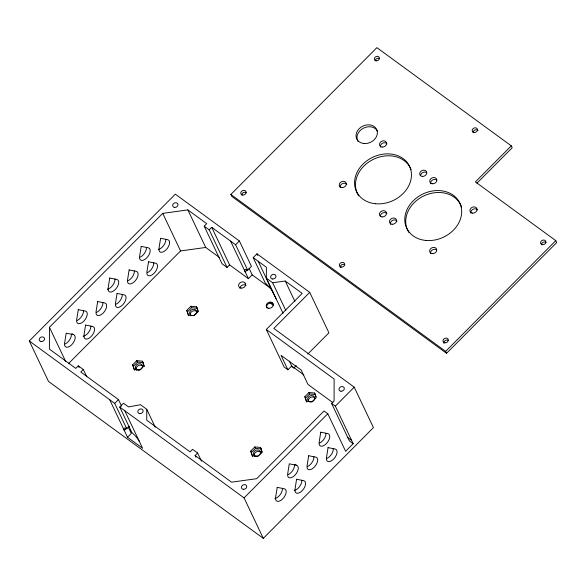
<?xml version="1.0" encoding="UTF-8"?>
<svg xmlns="http://www.w3.org/2000/svg" width="586" height="586" viewBox="0 0 586 586"><rect width="100%" height="100%" fill="white"/><g stroke="black" fill="none" stroke-linecap="round" stroke-linejoin="round"><path stroke-width="0.88" d="M227.06 267.428L209.224 229.859L211.744 227.331L229.58 264.894L227.06 267.428L222.035 263.759L204.199 226.189L206.719 223.662L187.879 209.898L162.732 213.377L49.436 327.274L49.407 349.102L75.784 368.374L78.297 365.847L83.322 369.517L86.816 376.864M139.395 441.536A11.017 2.578 44.8 0 0 133.249 433.779L131.799 432.461L119.734 407.043L123.507 403.249L128.532 406.918L140.479 404.721L146.756 409.306L146.742 420.228L190.076 451.887L192.596 449.352L197.621 453.022L201.496 461.189M283.038 313.283L266.366 278.167L266.381 267.253L253.189 257.613L256.968 253.819L309.723 292.363L328.929 332.811L307.789 354.069M309.723 292.363L273.845 328.431L354.23 387.163L373.436 427.612L263.29 538.351L48.506 381.427L29.3 340.971L175.331 194.171L239.381 240.971L251.453 266.388L247.68 270.183L246.611 269.67A11.017 2.578 44.8 0 0 245.219 271.919L247.109 270.021M511.278 145.841L475.4 181.909L555.784 240.641L556.7 242.567L446.547 353.307L231.77 196.383L230.855 194.457L376.886 47.649L511.278 145.841L512.193 147.767L476.953 183.191M68.525 363.569L180.569 250.94L205.715 247.46L219.486 257.518M83.322 369.517L80.802 372.044L118.482 399.579L121.602 406.135M247.68 270.183L235.609 244.765L239.381 240.971M142.457 361.203L143.966 365.913L139.812 370.088L134.15 369.554L132.634 364.844L136.787 360.668L142.457 361.203L144.405 366.572M196.588 306.786L198.097 311.496L193.944 315.671L188.282 315.136L186.766 310.426L190.919 306.251L196.588 306.786L198.28 311.371M134.582 370.213L133.322 366.287L137.476 362.111L143.145 362.646M188.714 315.795L187.454 311.869L191.607 307.694L197.27 308.229M129.294 426.264L126.781 428.791L114.71 403.373L118.482 399.579M229.58 264.894L248.42 278.658L252.2 274.863L248.999 268.124M126.84 427.992L124.32 430.527A11.017 2.578 44.8 0 1 125.712 428.271L126.781 428.791M124.759 410.713L142.596 448.283L127.521 437.266L131.301 433.472L128.1 426.725M303.878 374.908L291.682 365.994L287.902 369.788L284.137 367.034L266.3 329.471L302.178 293.403L285.221 281.016L272.644 282.752L266.366 278.167M195.878 457.19L195.101 455.556L197.621 453.022M293.696 368.235L296.252 365.664M260.521 447.462L262.03 452.18L257.877 456.355L252.214 455.82L250.698 451.11L254.851 446.928L260.521 447.462L262.213 452.048M314.653 393.045L316.162 397.755L312.008 401.937L306.346 401.403L304.83 396.693L308.983 392.51L314.653 393.045L316.096 396.847M252.647 456.479L251.387 452.553L255.54 448.378L261.21 448.913M306.778 402.062L305.518 398.136L309.672 393.96L315.341 394.495M195.101 455.556L231.529 482.168L256.675 478.689L324.021 410.984L327.794 413.738L345.63 451.301L353.182 443.705L349.417 440.958L331.573 403.388L334.093 400.861L334.123 379.025L266.3 329.471M263.29 538.351L244.076 497.895L327.794 413.738M353.182 443.705L335.346 406.142L354.23 387.163M446.547 353.307L445.638 351.38L555.784 240.641M73.294 334.584L66.189 333.192L64.577 343.352A7.347 3.904 -53.8 0 0 71.682 344.751A7.347 3.904 -53.8 0 0 73.294 334.584L72.041 333.668M296.384 465.233L289.279 463.834L287.66 474.001A7.347 3.904 -53.8 0 0 294.765 475.393A7.347 3.904 -53.8 0 0 296.384 465.233L295.124 464.317M230.855 194.457L445.638 351.38M211.744 227.331L235.609 244.765M204.199 226.189L209.224 229.859M252.2 274.863L271.106 288.678M271.281 302.544L272.732 303.607L273.34 304.896M270.014 302.881L273.647 305.533M332.914 402.67L308.002 384.475L301.138 370.022L281.046 355.343L287.902 369.788M331.573 403.388L335.346 406.142M347.813 437.581L351.578 440.335M29.3 340.971L114.71 403.373M119.734 407.043L244.076 497.895M285.221 281.016L294.912 301.431M272.644 282.752L285.829 310.521M256.968 253.819L257.745 255.459M258.214 261.283L276.05 298.853M253.189 257.613L265.26 283.031L266.703 284.349A11.017 2.578 44.8 0 1 272.849 292.106M308.983 392.51L309.672 393.96M289.396 361.174L292.363 367.437M304.83 396.693L305.518 398.136M230.584 241.095L248.42 278.658M245.71 284.708L245.102 283.419A3.67 2.989 -25.4 0 1 245.666 283.983M187.879 209.898L205.715 247.46M162.732 213.377L180.569 250.94M190.919 306.251L191.607 307.694M254.851 446.928L255.54 448.378M186.766 310.426L187.454 311.869M250.698 451.11L251.387 452.553M136.787 360.668L137.476 362.111M132.634 364.844L133.322 366.287M146.756 409.306L155.29 427.275M109.685 399.703L127.521 437.266M78.297 365.847L79.073 367.481M49.436 327.274L65.72 361.569M153.759 262.858A7.347 3.904 -53.8 0 1 147.489 272.622M122.284 294.502A7.347 3.904 -53.8 0 1 116.013 304.259M90.815 326.138A7.347 3.904 -53.8 0 1 83.212 336.335M301.827 480.308A7.347 3.904 -53.8 0 1 294.223 490.504M333.295 448.671A7.347 3.904 -53.8 0 1 327.025 458.428M313.898 456.787A7.347 3.904 -53.8 0 1 307.628 466.544M282.43 488.424A7.347 3.904 -53.8 0 1 274.827 498.62M294.509 464.896A7.347 3.904 -53.8 0 1 288.239 474.66M325.977 433.259A7.347 3.904 -53.8 0 1 319.707 443.016M239.945 288.371A3.67 2.989 -25.4 0 1 242.143 285.214A3.67 2.989 -25.4 0 1 246.017 285.345M308.434 401.388A3.67 2.989 -25.4 0 1 310.514 397.447A3.67 2.989 -25.4 0 1 314.953 398.143M254.654 456.501A3.67 2.989 -25.4 0 1 256.382 451.865A3.67 2.989 -25.4 0 1 261.173 453.256M136.589 370.242A3.67 2.989 -25.4 0 1 137.9 365.84A3.67 2.989 -25.4 0 1 142.757 366.301M190.721 315.825A3.67 2.989 -25.4 0 1 192.45 311.188A3.67 2.989 -25.4 0 1 197.24 312.58M71.419 334.254A7.347 3.904 -53.8 0 1 65.149 344.011M83.498 310.726A7.347 3.904 -53.8 0 1 77.227 320.483M102.894 302.61A7.347 3.904 -53.8 0 1 96.624 312.375M114.966 279.09A7.347 3.904 -53.8 0 1 107.363 289.286M134.362 270.974A7.347 3.904 -53.8 0 1 128.092 280.738M146.441 247.453A7.347 3.904 -53.8 0 1 140.171 257.21M165.838 239.337A7.347 3.904 -53.8 0 1 158.227 249.533M267.135 308.111A3.67 2.989 -25.4 0 1 268.051 303.988A3.67 2.989 -25.4 0 1 272.732 303.607M541.457 244.677A2.754 2.241 -25.4 0 1 543.105 242.311A2.754 2.241 -25.4 0 1 546.013 242.414M443.99 343.345A2.754 2.241 -25.4 0 1 445.235 340.569A2.754 2.241 -25.4 0 1 448.451 340.488M340.363 267.634A2.754 2.241 -25.4 0 1 341.609 264.857A2.754 2.241 -25.4 0 1 344.832 264.784M241.681 195.013A2.754 2.241 -25.4 0 1 243.329 192.64A2.754 2.241 -25.4 0 1 246.237 192.743M375.23 60.849A2.637 2.146 -25.4 0 1 376.813 58.585A2.637 2.146 -25.4 0 1 379.589 58.681M473.085 132.443A2.754 2.241 -25.4 0 1 475.07 129.931A2.754 2.241 -25.4 0 1 478.066 130.597M470.954 213.209A3.67 2.989 -25.4 0 1 473.034 209.268A3.67 2.989 -25.4 0 1 477.473 209.964M430.673 253.709A3.67 2.989 -25.4 0 1 432.336 250.002A3.67 2.989 -25.4 0 1 436.629 249.9M390.481 224.343A3.67 2.989 -25.4 0 1 392.561 220.402A3.67 2.989 -25.4 0 1 397 221.098M430.761 183.843A3.67 2.989 -25.4 0 1 432.424 180.144A3.67 2.989 -25.4 0 1 436.717 180.041M420.594 175.719A3.67 2.989 -25.4 0 1 422.792 172.562A3.67 2.989 -25.4 0 1 426.674 172.694M380.314 216.219A3.67 2.989 -25.4 0 1 382.951 212.872A3.67 2.989 -25.4 0 1 386.95 213.758M340.239 187.63A3.67 2.989 -25.4 0 1 342.319 183.696A3.67 2.989 -25.4 0 1 346.758 184.392M380.526 147.137A3.67 2.989 -25.4 0 1 382.607 143.196A3.67 2.989 -25.4 0 1 387.046 143.892M358.749 195.819A29.381 23.916 -25.4 0 1 373.055 159.48A29.381 23.916 -25.4 0 1 411.116 169.757M408.991 232.525A29.381 23.916 -25.4 0 1 423.788 195.944A29.381 23.916 -25.4 0 1 461.643 207.305M357.958 141.365A11.017 8.966 -25.4 0 1 363.554 128.122A11.017 8.966 -25.4 0 1 377.662 131.564M258.829 455.512A3.67 2.989 -25.4 0 1 253.511 453.842A3.67 2.989 -25.4 0 1 258.272 450.019A3.67 2.989 -25.4 0 1 259.561 454.919M194.896 314.836A3.67 2.989 -25.4 0 1 189.578 313.166A3.67 2.989 -25.4 0 1 194.34 309.335A3.67 2.989 -25.4 0 1 195.629 314.243M78.268 309.664L76.656 319.831A7.347 3.904 -53.8 0 0 83.754 321.223A7.347 3.904 -53.8 0 0 85.373 311.063L78.268 309.664M85.585 325.076L83.974 335.243A7.347 3.904 -53.8 0 0 91.072 336.635A7.347 3.904 -53.8 0 0 92.691 326.475L85.585 325.076M97.664 301.556L96.045 311.715A7.347 3.904 -53.8 0 0 103.151 313.114A7.347 3.904 -53.8 0 0 104.769 302.947L97.664 301.556M109.743 278.028L108.124 288.195A7.347 3.904 -53.8 0 0 115.23 289.587A7.347 3.904 -53.8 0 0 116.848 279.427L109.743 278.028M117.061 293.44L115.442 303.599A7.347 3.904 -53.8 0 0 122.547 304.998A7.347 3.904 -53.8 0 0 124.166 294.831L117.061 293.44M129.132 269.912L127.521 280.079A7.347 3.904 -53.8 0 0 134.626 281.47A7.347 3.904 -53.8 0 0 136.238 271.311L129.132 269.912M141.211 246.391L139.593 256.551A7.347 3.904 -53.8 0 0 146.698 257.95A7.347 3.904 -53.8 0 0 148.317 247.783L141.211 246.391M148.529 261.803L146.91 271.963A7.347 3.904 -53.8 0 0 154.015 273.362A7.347 3.904 -53.8 0 0 155.634 263.195L148.529 261.803M160.608 238.275L158.989 248.442A7.347 3.904 -53.8 0 0 166.094 249.834A7.347 3.904 -53.8 0 0 167.713 239.674L160.608 238.275M277.2 487.362L275.588 497.529A7.347 3.904 -53.8 0 0 282.686 498.92A7.347 3.904 -53.8 0 0 284.305 488.761L277.2 487.362M296.597 479.245L294.978 489.413A7.347 3.904 -53.8 0 0 302.083 490.804A7.347 3.904 -53.8 0 0 303.702 480.645L296.597 479.245M308.675 455.725L307.057 465.885A7.347 3.904 -53.8 0 0 314.162 467.284A7.347 3.904 -53.8 0 0 315.781 457.117L308.675 455.725M320.747 432.197L319.136 442.364A7.347 3.904 -53.8 0 0 326.241 443.756A7.347 3.904 -53.8 0 0 327.852 433.596L320.747 432.197M328.065 447.609L326.453 457.776A7.347 3.904 -53.8 0 0 333.559 459.168A7.347 3.904 -53.8 0 0 335.17 449.008L328.065 447.609M139.776 413.599A2.754 2.241 -25.4 0 0 143.05 410.317A2.754 2.241 -25.4 0 0 138.589 409.892A2.754 2.241 -25.4 0 0 139.776 413.599M243.395 489.31A2.754 2.241 -25.4 0 0 246.669 486.021A2.754 2.241 -25.4 0 0 242.208 485.604A2.754 2.241 -25.4 0 0 243.395 489.31M174.621 207.415A2.754 2.241 -25.4 0 0 177.888 204.126A2.754 2.241 -25.4 0 0 173.427 203.708A2.754 2.241 -25.4 0 0 174.621 207.415M41.181 341.565A2.754 2.241 -25.4 0 0 44.448 338.276A2.754 2.241 -25.4 0 0 39.987 337.858A2.754 2.241 -25.4 0 0 41.181 341.565M241.205 288.1A3.67 2.989 -25.4 0 0 245.563 283.712A3.67 2.989 -25.4 0 0 239.615 283.155A3.67 2.989 -25.4 0 0 241.205 288.1M268.835 308.287A3.67 2.989 -25.4 0 0 273.193 303.9A3.67 2.989 -25.4 0 0 267.245 303.343A3.67 2.989 -25.4 0 0 268.835 308.287M340.957 391.228A2.754 2.241 -25.4 0 0 344.231 387.947A2.754 2.241 -25.4 0 0 339.77 387.522A2.754 2.241 -25.4 0 0 340.957 391.228M272.585 278.995A2.754 2.241 -25.4 0 0 275.86 275.706A2.754 2.241 -25.4 0 0 271.399 275.288A2.754 2.241 -25.4 0 0 272.585 278.995M542.519 244.714A2.754 2.241 -25.4 0 0 545.786 241.425A2.754 2.241 -25.4 0 0 541.325 241.007A2.754 2.241 -25.4 0 0 542.519 244.714M444.957 342.795A2.754 2.241 -25.4 0 0 448.224 339.506A2.754 2.241 -25.4 0 0 443.763 339.082A2.754 2.241 -25.4 0 0 444.957 342.795M341.338 267.084A2.754 2.241 -25.4 0 0 344.605 263.795A2.754 2.241 -25.4 0 0 340.144 263.378A2.754 2.241 -25.4 0 0 341.338 267.084M242.736 195.05A2.754 2.241 -25.4 0 0 246.01 191.761A2.754 2.241 -25.4 0 0 241.549 191.336A2.754 2.241 -25.4 0 0 242.736 195.05M376.205 60.798A2.637 2.146 -25.4 0 0 379.34 57.655A2.637 2.146 -25.4 0 0 375.069 57.252A2.637 2.146 -25.4 0 0 376.205 60.798M474.147 132.48A2.754 2.241 -25.4 0 0 477.414 129.191A2.754 2.241 -25.4 0 0 472.953 128.774A2.754 2.241 -25.4 0 0 474.147 132.48M310.258 401.776A3.67 2.989 -25.4 0 0 314.623 397.396A3.67 2.989 -25.4 0 0 308.668 396.832A3.67 2.989 -25.4 0 0 310.258 401.776M138.062 369.934A3.67 2.989 -25.4 0 0 142.427 365.547A3.67 2.989 -25.4 0 0 136.472 364.99A3.67 2.989 -25.4 0 0 138.062 369.934M472.55 213.121A3.67 2.989 -25.4 0 0 476.916 208.733A3.67 2.989 -25.4 0 0 470.968 208.169A3.67 2.989 -25.4 0 0 472.55 213.121M432.27 253.613A3.67 2.989 -25.4 0 0 436.629 249.233A3.67 2.989 -25.4 0 0 430.681 248.669A3.67 2.989 -25.4 0 0 432.27 253.613M382.028 216.908A3.67 2.989 -25.4 0 0 386.394 212.52A3.67 2.989 -25.4 0 0 380.446 211.964A3.67 2.989 -25.4 0 0 382.028 216.908M392.078 224.248A3.67 2.989 -25.4 0 0 396.436 219.867A3.67 2.989 -25.4 0 0 390.488 219.303A3.67 2.989 -25.4 0 0 392.078 224.248M432.358 183.755A3.67 2.989 -25.4 0 0 436.724 179.367A3.67 2.989 -25.4 0 0 430.776 178.811A3.67 2.989 -25.4 0 0 432.358 183.755M422.316 176.408A3.67 2.989 -25.4 0 0 426.674 172.028A3.67 2.989 -25.4 0 0 420.726 171.464A3.67 2.989 -25.4 0 0 422.316 176.408M382.123 147.042A3.67 2.989 -25.4 0 0 386.482 142.662A3.67 2.989 -25.4 0 0 380.534 142.098A3.67 2.989 -25.4 0 0 382.123 147.042M341.836 187.542A3.67 2.989 -25.4 0 0 346.201 183.162A3.67 2.989 -25.4 0 0 340.254 182.598A3.67 2.989 -25.4 0 0 341.836 187.542M375.604 203.745A29.381 23.916 -25.4 0 0 410.493 168.673A29.381 23.916 -25.4 0 0 362.902 164.183A29.381 23.916 -25.4 0 0 375.604 203.745M425.846 240.45A29.381 23.916 -25.4 0 0 460.735 205.378A29.381 23.916 -25.4 0 0 413.145 200.888A29.381 23.916 -25.4 0 0 425.846 240.45M363.943 143.519A11.017 8.966 -25.4 0 0 377.025 130.363A11.017 8.966 -25.4 0 0 359.181 128.686A11.017 8.966 -25.4 0 0 363.943 143.519"/></g></svg>
